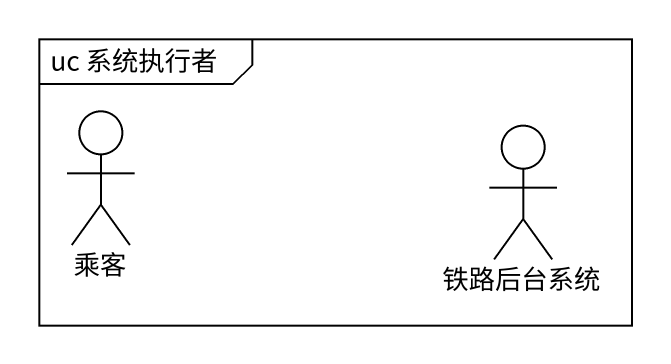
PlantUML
@startuml
mainframe uc 系统执行者
actor 乘客
actor 铁路后台系统
@enduml
